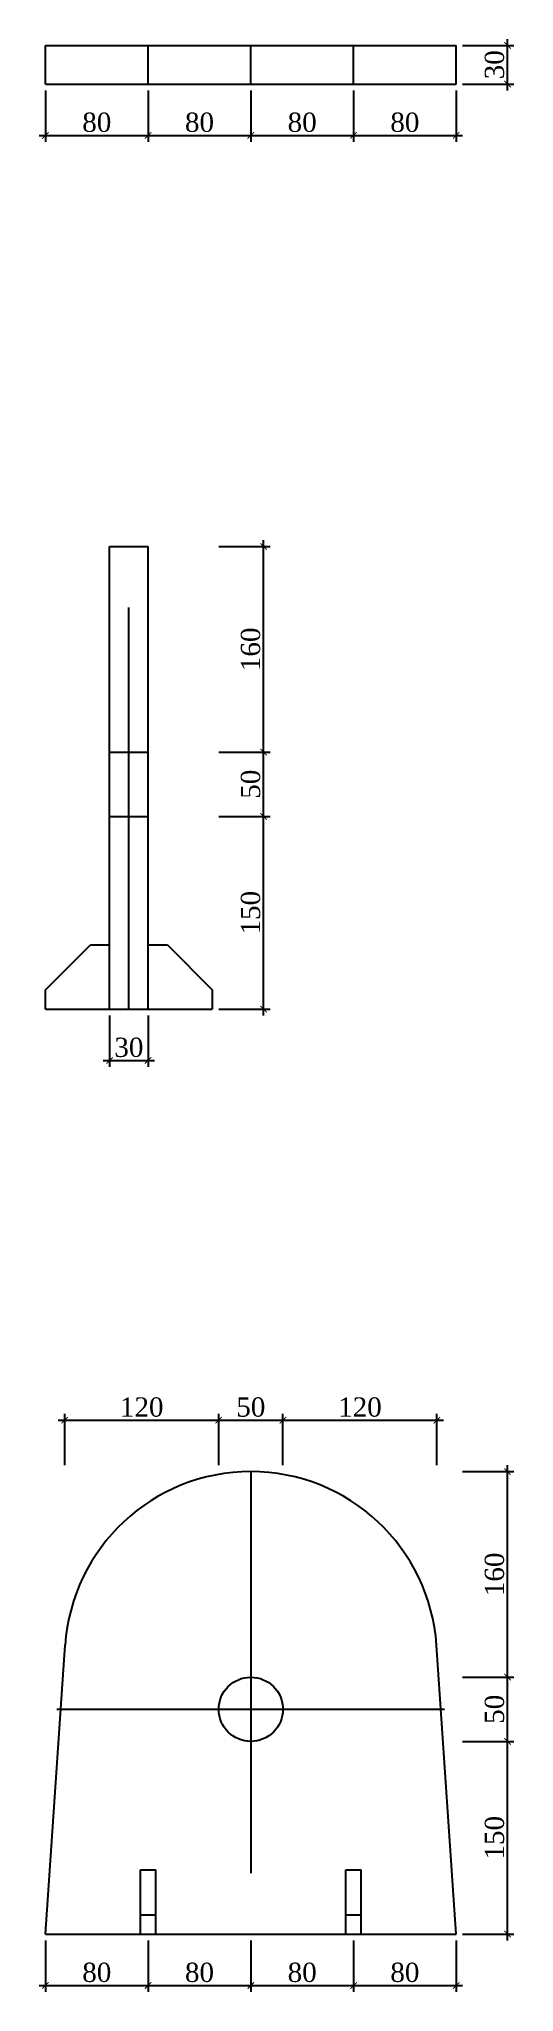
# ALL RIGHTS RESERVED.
# Model space of a CAD drawing. Extents: x -100 to 130755, y -900 to 30066.
# Drawn here: x -100 to 7300, y -900 to 29500 of the extents above.
import ezdxf

# ---------------------------------------------------------------- set-up
doc = ezdxf.new("R2010")
doc.units = 0
doc.header["$LTSCALE"] = 1000
doc.linetypes.add('CENTER', pattern=[2, 1.25, -0.25, 0.25, -0.25])
doc.layers.get('0').update_dxf_attribs({"linetype": 'CONTINUOUS'})
doc.layers.get('Defpoints').update_dxf_attribs({"linetype": 'CONTINUOUS'})
doc.styles.add('dd', font='times.ttf')
doc.dimstyles.get("Standard").update_dxf_attribs({"dimtxt": 0.18, "dimasz": 0.18, "dimexe": 0.18, "dimexo": 0.0625, "dimgap": 0.09, "dimtad": 0, "dimtih": 1, "dimtoh": 1, "dimdec": 4, "dimzin": 0, "dimdsep": 46, "dimtxsty": 'Standard', "dimcen": 0.09, "dimadec": 0, "dimazin": 0, "dimtfac": 1, "dimtdec": 4, "dimtofl": 0, "dimtmove": 0, "dimatfit": 3, "dimfxl": 1, "dimtolj": 1, "dimtzin": 0, "dimarcsym": 0})

# ---------------------------------------------------------------- blocks, each defined once
blk = doc.blocks.new('_ArchTick')
at = {"color": 0, "linetype": 'ByBlock', "const_width": 0.15}
blk.add_lwpolyline([(-0.5, -0.5), (0.5, 0.5)], dxfattribs=at)
blk = doc.blocks.new('*D33')
at = {"color": 0, "lineweight": -2, "transparency": 16777216}
for p, q in [((0, -100), (0, -900)), ((1600, -100), (1600, -900)), ((-100, -800), (1700, -800))]:
    blk.add_line(p, q, dxfattribs=at)
at = {"layer": 'Defpoints', "color": 0, "transparency": 16777216}
for p in [(0, 0), (1600, 0), (1600, -800)]:
    blk.add_point(p, dxfattribs=at)
at = {"color": 0, "lineweight": -2, "transparency": 16777216, "xscale": 100, "yscale": 100, "zscale": 100, "rotation": 180}
blk.add_blockref('_ArchTick', (0, -800), dxfattribs=at)
at = {"color": 0, "lineweight": -2, "transparency": 16777216, "xscale": 100, "yscale": 100, "zscale": 100}
blk.add_blockref('_ArchTick', (1600, -800), dxfattribs=at)
at = {"color": 0, "transparency": 16777216, "insert": (800, -597), "char_height": 300, "attachment_point": 5, "style": 'dd'}
blk.add_mtext('\\A1;80', dxfattribs=at)
blk = doc.blocks.new('*D34')
at = {"color": 0, "lineweight": -2, "transparency": 16777216}
for p, q in [((1600, -100), (1600, -900)), ((3200, -100), (3200, -900)), ((1500, -800), (3300, -800))]:
    blk.add_line(p, q, dxfattribs=at)
at = {"layer": 'Defpoints', "color": 0, "transparency": 16777216}
for p in [(1600, 0), (3200, 0), (3200, -800)]:
    blk.add_point(p, dxfattribs=at)
at = {"color": 0, "lineweight": -2, "transparency": 16777216, "xscale": 100, "yscale": 100, "zscale": 100, "rotation": 180}
blk.add_blockref('_ArchTick', (1600, -800), dxfattribs=at)
at = {"color": 0, "lineweight": -2, "transparency": 16777216, "xscale": 100, "yscale": 100, "zscale": 100}
blk.add_blockref('_ArchTick', (3200, -800), dxfattribs=at)
at = {"color": 0, "transparency": 16777216, "insert": (2400, -597), "char_height": 300, "attachment_point": 5, "style": 'dd'}
blk.add_mtext('\\A1;80', dxfattribs=at)
blk = doc.blocks.new('*D35')
at = {"color": 0, "lineweight": -2, "transparency": 16777216}
for p, q in [((3200, -100), (3200, -900)), ((4800, -100), (4800, -900)), ((3100, -800), (4900, -800))]:
    blk.add_line(p, q, dxfattribs=at)
at = {"layer": 'Defpoints', "color": 0, "transparency": 16777216}
for p in [(3200, 0), (4800, 0), (4800, -800)]:
    blk.add_point(p, dxfattribs=at)
at = {"color": 0, "lineweight": -2, "transparency": 16777216, "xscale": 100, "yscale": 100, "zscale": 100, "rotation": 180}
blk.add_blockref('_ArchTick', (3200, -800), dxfattribs=at)
at = {"color": 0, "lineweight": -2, "transparency": 16777216, "xscale": 100, "yscale": 100, "zscale": 100}
blk.add_blockref('_ArchTick', (4800, -800), dxfattribs=at)
at = {"color": 0, "transparency": 16777216, "insert": (4000, -597), "char_height": 300, "attachment_point": 5, "style": 'dd'}
blk.add_mtext('\\A1;80', dxfattribs=at)
blk = doc.blocks.new('*D36')
at = {"color": 0, "lineweight": -2, "transparency": 16777216}
for p, q in [((4800, -100), (4800, -900)), ((6400, -100), (6400, -900)), ((4700, -800), (6500, -800))]:
    blk.add_line(p, q, dxfattribs=at)
at = {"layer": 'Defpoints', "color": 0, "transparency": 16777216}
for p in [(4800, 0), (6400, 0), (6400, -800)]:
    blk.add_point(p, dxfattribs=at)
at = {"color": 0, "lineweight": -2, "transparency": 16777216, "xscale": 100, "yscale": 100, "zscale": 100, "rotation": 180}
blk.add_blockref('_ArchTick', (4800, -800), dxfattribs=at)
at = {"color": 0, "lineweight": -2, "transparency": 16777216, "xscale": 100, "yscale": 100, "zscale": 100}
blk.add_blockref('_ArchTick', (6400, -800), dxfattribs=at)
at = {"color": 0, "transparency": 16777216, "insert": (5600, -597), "char_height": 300, "attachment_point": 5, "style": 'dd'}
blk.add_mtext('\\A1;80', dxfattribs=at)
blk = doc.blocks.new('*D37')
at = {"color": 0, "lineweight": -2, "transparency": 16777216}
for p, q in [((7200, -100), (7200, 3100)), ((6500, 3000), (7300, 3000)), ((6500, 0), (7300, 0))]:
    blk.add_line(p, q, dxfattribs=at)
at = {"layer": 'Defpoints', "color": 0, "transparency": 16777216}
for p in [(6400, 3000), (7200, 3000), (6400, 0)]:
    blk.add_point(p, dxfattribs=at)
at = {"color": 0, "lineweight": -2, "transparency": 16777216, "xscale": 100, "yscale": 100, "zscale": 100}
for p, rotation in [((7200, 3000), 90), ((7200, 0), 270)]:
    blk.add_blockref('_ArchTick', p, dxfattribs=dict(at, rotation=rotation))
at = {"color": 0, "transparency": 16777216, "insert": (6997, 1500), "char_height": 300, "attachment_point": 5, "rotation": 90, "style": 'dd'}
blk.add_mtext('\\A1;150', dxfattribs=at)
blk = doc.blocks.new('*D38')
at = {"color": 0, "lineweight": -2, "transparency": 16777216}
for p, q in [((6500, 4000), (7300, 4000)), ((7200, 2900), (7200, 4100)), ((6500, 3000), (7300, 3000))]:
    blk.add_line(p, q, dxfattribs=at)
at = {"layer": 'Defpoints', "color": 0, "transparency": 16777216}
for p in [(6400, 4000), (7200, 4000), (6400, 3000)]:
    blk.add_point(p, dxfattribs=at)
at = {"color": 0, "lineweight": -2, "transparency": 16777216, "xscale": 100, "yscale": 100, "zscale": 100}
for p, rotation in [((7200, 4000), 90), ((7200, 3000), 270)]:
    blk.add_blockref('_ArchTick', p, dxfattribs=dict(at, rotation=rotation))
at = {"color": 0, "transparency": 16777216, "insert": (6997, 3500), "char_height": 300, "attachment_point": 5, "rotation": 90, "style": 'dd'}
blk.add_mtext('\\A1;50', dxfattribs=at)
blk = doc.blocks.new('*D39')
at = {"color": 0, "lineweight": -2, "transparency": 16777216}
for p, q in [((7200, 3900), (7200, 7300)), ((6500, 7200), (7300, 7200)), ((6500, 4000), (7300, 4000))]:
    blk.add_line(p, q, dxfattribs=at)
at = {"layer": 'Defpoints', "color": 0, "transparency": 16777216}
for p in [(6400, 7200), (7200, 7200), (6400, 4000)]:
    blk.add_point(p, dxfattribs=at)
at = {"color": 0, "lineweight": -2, "transparency": 16777216, "xscale": 100, "yscale": 100, "zscale": 100}
for p, rotation in [((7200, 7200), 90), ((7200, 4000), 270)]:
    blk.add_blockref('_ArchTick', p, dxfattribs=dict(at, rotation=rotation))
at = {"color": 0, "transparency": 16777216, "insert": (6997, 5600), "char_height": 300, "attachment_point": 5, "rotation": 90, "style": 'dd'}
blk.add_mtext('\\A1;160', dxfattribs=at)
blk = doc.blocks.new('*D40')
at = {"color": 0, "lineweight": -2, "transparency": 16777216}
for p, q in [((200, 8000), (2800, 8000)), ((300, 7300), (300, 8100)), ((2700, 7300), (2700, 8100))]:
    blk.add_line(p, q, dxfattribs=at)
at = {"layer": 'Defpoints', "color": 0, "transparency": 16777216}
for p in [(2700, 8000), (300, 7200), (2700, 7200)]:
    blk.add_point(p, dxfattribs=at)
at = {"color": 0, "lineweight": -2, "transparency": 16777216, "xscale": 100, "yscale": 100, "zscale": 100, "rotation": 180}
blk.add_blockref('_ArchTick', (300, 8000), dxfattribs=at)
at = {"color": 0, "lineweight": -2, "transparency": 16777216, "xscale": 100, "yscale": 100, "zscale": 100}
blk.add_blockref('_ArchTick', (2700, 8000), dxfattribs=at)
at = {"color": 0, "transparency": 16777216, "insert": (1500, 8203), "char_height": 300, "attachment_point": 5, "style": 'dd'}
blk.add_mtext('\\A1;120', dxfattribs=at)
blk = doc.blocks.new('*D41')
at = {"color": 0, "lineweight": -2, "transparency": 16777216}
for p, q in [((2600, 8000), (3800, 8000)), ((2700, 7300), (2700, 8100)), ((3700, 7300), (3700, 8100))]:
    blk.add_line(p, q, dxfattribs=at)
at = {"layer": 'Defpoints', "color": 0, "transparency": 16777216}
for p in [(3700, 8000), (2700, 7200), (3700, 7200)]:
    blk.add_point(p, dxfattribs=at)
at = {"color": 0, "lineweight": -2, "transparency": 16777216, "xscale": 100, "yscale": 100, "zscale": 100, "rotation": 180}
blk.add_blockref('_ArchTick', (2700, 8000), dxfattribs=at)
at = {"color": 0, "lineweight": -2, "transparency": 16777216, "xscale": 100, "yscale": 100, "zscale": 100}
blk.add_blockref('_ArchTick', (3700, 8000), dxfattribs=at)
at = {"color": 0, "transparency": 16777216, "insert": (3200, 8203), "char_height": 300, "attachment_point": 5, "style": 'dd'}
blk.add_mtext('\\A1;50', dxfattribs=at)
blk = doc.blocks.new('*D42')
at = {"color": 0, "lineweight": -2, "transparency": 16777216}
for p, q in [((3600, 8000), (6200, 8000)), ((3700, 7300), (3700, 8100)), ((6100, 7300), (6100, 8100))]:
    blk.add_line(p, q, dxfattribs=at)
at = {"layer": 'Defpoints', "color": 0, "transparency": 16777216}
for p in [(6100, 8000), (3700, 7200), (6100, 7200)]:
    blk.add_point(p, dxfattribs=at)
at = {"color": 0, "lineweight": -2, "transparency": 16777216, "xscale": 100, "yscale": 100, "zscale": 100, "rotation": 180}
blk.add_blockref('_ArchTick', (3700, 8000), dxfattribs=at)
at = {"color": 0, "lineweight": -2, "transparency": 16777216, "xscale": 100, "yscale": 100, "zscale": 100}
blk.add_blockref('_ArchTick', (6100, 8000), dxfattribs=at)
at = {"color": 0, "transparency": 16777216, "insert": (4900, 8203), "char_height": 300, "attachment_point": 5, "style": 'dd'}
blk.add_mtext('\\A1;120', dxfattribs=at)
blk = doc.blocks.new('*D43')
at = {"color": 0, "lineweight": -2, "transparency": 16777216}
for p, q in [((1000, 14300), (1000, 13500)), ((1600, 14300), (1600, 13500)), ((900, 13600), (1700, 13600))]:
    blk.add_line(p, q, dxfattribs=at)
at = {"layer": 'Defpoints', "color": 0, "transparency": 16777216}
for p in [(1000, 14400), (1600, 14400), (1600, 13600)]:
    blk.add_point(p, dxfattribs=at)
at = {"color": 0, "lineweight": -2, "transparency": 16777216, "xscale": 100, "yscale": 100, "zscale": 100, "rotation": 180}
blk.add_blockref('_ArchTick', (1000, 13600), dxfattribs=at)
at = {"color": 0, "lineweight": -2, "transparency": 16777216, "xscale": 100, "yscale": 100, "zscale": 100}
blk.add_blockref('_ArchTick', (1600, 13600), dxfattribs=at)
at = {"color": 0, "transparency": 16777216, "insert": (1300, 13803), "char_height": 300, "attachment_point": 5, "style": 'dd'}
blk.add_mtext('\\A1;30', dxfattribs=at)
blk = doc.blocks.new('*D44')
at = {"color": 0, "lineweight": -2, "transparency": 16777216}
for p, q in [((2700, 17400), (3500, 17400)), ((3400, 14300), (3400, 17500)), ((2700, 14400), (3500, 14400))]:
    blk.add_line(p, q, dxfattribs=at)
at = {"layer": 'Defpoints', "color": 0, "transparency": 16777216}
for p in [(2600, 17400), (3400, 17400), (2600, 14400)]:
    blk.add_point(p, dxfattribs=at)
at = {"color": 0, "lineweight": -2, "transparency": 16777216, "xscale": 100, "yscale": 100, "zscale": 100}
for p, rotation in [((3400, 17400), 90), ((3400, 14400), 270)]:
    blk.add_blockref('_ArchTick', p, dxfattribs=dict(at, rotation=rotation))
at = {"color": 0, "transparency": 16777216, "insert": (3197, 15900), "char_height": 300, "attachment_point": 5, "rotation": 90, "style": 'dd'}
blk.add_mtext('\\A1;150', dxfattribs=at)
blk = doc.blocks.new('*D45')
at = {"color": 0, "lineweight": -2, "transparency": 16777216}
for p, q in [((2700, 18400), (3500, 18400)), ((3400, 17300), (3400, 18500)), ((2700, 17400), (3500, 17400))]:
    blk.add_line(p, q, dxfattribs=at)
at = {"layer": 'Defpoints', "color": 0, "transparency": 16777216}
for p in [(2600, 18400), (3400, 18400), (2600, 17400)]:
    blk.add_point(p, dxfattribs=at)
at = {"color": 0, "lineweight": -2, "transparency": 16777216, "xscale": 100, "yscale": 100, "zscale": 100}
for p, rotation in [((3400, 18400), 90), ((3400, 17400), 270)]:
    blk.add_blockref('_ArchTick', p, dxfattribs=dict(at, rotation=rotation))
at = {"color": 0, "transparency": 16777216, "insert": (3197, 17900), "char_height": 300, "attachment_point": 5, "rotation": 90, "style": 'dd'}
blk.add_mtext('\\A1;50', dxfattribs=at)
blk = doc.blocks.new('*D46')
at = {"color": 0, "lineweight": -2, "transparency": 16777216}
for p, q in [((2700, 21600), (3500, 21600)), ((3400, 18300), (3400, 21700)), ((2700, 18400), (3500, 18400))]:
    blk.add_line(p, q, dxfattribs=at)
at = {"layer": 'Defpoints', "color": 0, "transparency": 16777216}
for p in [(2600, 21600), (3400, 21600), (2600, 18400)]:
    blk.add_point(p, dxfattribs=at)
at = {"color": 0, "lineweight": -2, "transparency": 16777216, "xscale": 100, "yscale": 100, "zscale": 100}
for p, rotation in [((3400, 21600), 90), ((3400, 18400), 270)]:
    blk.add_blockref('_ArchTick', p, dxfattribs=dict(at, rotation=rotation))
at = {"color": 0, "transparency": 16777216, "insert": (3197, 20000), "char_height": 300, "attachment_point": 5, "rotation": 90, "style": 'dd'}
blk.add_mtext('\\A1;160', dxfattribs=at)
blk = doc.blocks.new('*D47')
at = {"color": 0, "lineweight": -2, "transparency": 16777216}
for p, q in [((0, 28700), (0, 27900)), ((1600, 28700), (1600, 27900)), ((-100, 28000), (1700, 28000))]:
    blk.add_line(p, q, dxfattribs=at)
at = {"layer": 'Defpoints', "color": 0, "transparency": 16777216}
for p in [(0, 28800), (1600, 28800), (1600, 28000)]:
    blk.add_point(p, dxfattribs=at)
at = {"color": 0, "lineweight": -2, "transparency": 16777216, "xscale": 100, "yscale": 100, "zscale": 100, "rotation": 180}
blk.add_blockref('_ArchTick', (0, 28000), dxfattribs=at)
at = {"color": 0, "lineweight": -2, "transparency": 16777216, "xscale": 100, "yscale": 100, "zscale": 100}
blk.add_blockref('_ArchTick', (1600, 28000), dxfattribs=at)
at = {"color": 0, "transparency": 16777216, "insert": (800, 28203), "char_height": 300, "attachment_point": 5, "style": 'dd'}
blk.add_mtext('\\A1;80', dxfattribs=at)
blk = doc.blocks.new('*D48')
at = {"color": 0, "lineweight": -2, "transparency": 16777216}
for p, q in [((1600, 28700), (1600, 27900)), ((3200, 28700), (3200, 27900)), ((1500, 28000), (3300, 28000))]:
    blk.add_line(p, q, dxfattribs=at)
at = {"layer": 'Defpoints', "color": 0, "transparency": 16777216}
for p in [(1600, 28800), (3200, 28800), (3200, 28000)]:
    blk.add_point(p, dxfattribs=at)
at = {"color": 0, "lineweight": -2, "transparency": 16777216, "xscale": 100, "yscale": 100, "zscale": 100, "rotation": 180}
blk.add_blockref('_ArchTick', (1600, 28000), dxfattribs=at)
at = {"color": 0, "lineweight": -2, "transparency": 16777216, "xscale": 100, "yscale": 100, "zscale": 100}
blk.add_blockref('_ArchTick', (3200, 28000), dxfattribs=at)
at = {"color": 0, "transparency": 16777216, "insert": (2400, 28203), "char_height": 300, "attachment_point": 5, "style": 'dd'}
blk.add_mtext('\\A1;80', dxfattribs=at)
blk = doc.blocks.new('*D49')
at = {"color": 0, "lineweight": -2, "transparency": 16777216}
for p, q in [((3200, 28700), (3200, 27900)), ((4800, 28700), (4800, 27900)), ((3100, 28000), (4900, 28000))]:
    blk.add_line(p, q, dxfattribs=at)
at = {"layer": 'Defpoints', "color": 0, "transparency": 16777216}
for p in [(3200, 28800), (4800, 28800), (4800, 28000)]:
    blk.add_point(p, dxfattribs=at)
at = {"color": 0, "lineweight": -2, "transparency": 16777216, "xscale": 100, "yscale": 100, "zscale": 100, "rotation": 180}
blk.add_blockref('_ArchTick', (3200, 28000), dxfattribs=at)
at = {"color": 0, "lineweight": -2, "transparency": 16777216, "xscale": 100, "yscale": 100, "zscale": 100}
blk.add_blockref('_ArchTick', (4800, 28000), dxfattribs=at)
at = {"color": 0, "transparency": 16777216, "insert": (4000, 28203), "char_height": 300, "attachment_point": 5, "style": 'dd'}
blk.add_mtext('\\A1;80', dxfattribs=at)
blk = doc.blocks.new('*D50')
at = {"color": 0, "lineweight": -2, "transparency": 16777216}
for p, q in [((4800, 28700), (4800, 27900)), ((6400, 28700), (6400, 27900)), ((4700, 28000), (6500, 28000))]:
    blk.add_line(p, q, dxfattribs=at)
at = {"layer": 'Defpoints', "color": 0, "transparency": 16777216}
for p in [(4800, 28800), (6400, 28800), (6400, 28000)]:
    blk.add_point(p, dxfattribs=at)
at = {"color": 0, "lineweight": -2, "transparency": 16777216, "xscale": 100, "yscale": 100, "zscale": 100, "rotation": 180}
blk.add_blockref('_ArchTick', (4800, 28000), dxfattribs=at)
at = {"color": 0, "lineweight": -2, "transparency": 16777216, "xscale": 100, "yscale": 100, "zscale": 100}
blk.add_blockref('_ArchTick', (6400, 28000), dxfattribs=at)
at = {"color": 0, "transparency": 16777216, "insert": (5600, 28203), "char_height": 300, "attachment_point": 5, "style": 'dd'}
blk.add_mtext('\\A1;80', dxfattribs=at)
blk = doc.blocks.new('*D51')
at = {"color": 0, "lineweight": -2, "transparency": 16777216}
for p, q in [((7200, 28700), (7200, 29500)), ((6500, 29400), (7300, 29400)), ((6500, 28800), (7300, 28800))]:
    blk.add_line(p, q, dxfattribs=at)
at = {"layer": 'Defpoints', "color": 0, "transparency": 16777216}
for p in [(6400, 29400), (7200, 29400), (6400, 28800)]:
    blk.add_point(p, dxfattribs=at)
at = {"color": 0, "lineweight": -2, "transparency": 16777216, "xscale": 100, "yscale": 100, "zscale": 100}
for p, rotation in [((7200, 29400), 90), ((7200, 28800), 270)]:
    blk.add_blockref('_ArchTick', p, dxfattribs=dict(at, rotation=rotation))
at = {"color": 0, "transparency": 16777216, "insert": (6997, 29100), "char_height": 300, "attachment_point": 5, "rotation": 90, "style": 'dd'}
blk.add_mtext('\\A1;30', dxfattribs=at)

msp = doc.modelspace()

# ---------------------------------------------------------------- linework, layer by layer
for p, q in [((0, 29400), (6400, 29400)), ((0, 28800), (0, 29400)), ((1600, 28800), (1600, 29400)), ((3200, 28800), (3200, 29400)), ((4800, 28800), (4800, 29400)), ((6400, 28800), (6400, 29400)), ((0, 28800), (6400, 28800)), ((1000, 14400), (1000, 21600)), ((1000, 21600), (1600, 21600)), ((1600, 14400), (1600, 21600)), ((1000, 18400), (1600, 18400)), ((1000, 17400), (1600, 17400)), ((0, 14700), (700, 15400)), ((700, 15400), (1000, 15400)), ((1600, 15400), (1900, 15400)), ((1900, 15400), (2600, 14700)), ((0, 14400), (0, 14700)), ((2600, 14700), (2600, 14400)), ((0, 14400), (1000, 14400)), ((1000, 14400), (1600, 14400)), ((1600, 14400), (2600, 14400)), ((0, 0), (306.72102, 4497.3239)), ((6400, 0), (6093.27898, 4497.3239)), ((1480, 0), (1480, 1000)), ((1480, 1000), (1720, 1000)), ((1720, 0), (1720, 1000)), ((4680, 0), (4680, 1000)), ((4680, 1000), (4920, 1000)), ((4920, 0), (4920, 1000)), ((0, 0), (6400, 0)), ((1480, 300), (1720, 300)), ((4680, 300), (4920, 300))]:
    msp.add_line(p, q)
at = {"linetype": 'CENTER', "ltscale": 5}
for p, q in [((1300, 14400), (1300, 21600)), ((3200, 7200), (3200, 0)), ((180, 3500), (6220, 3500))]:
    msp.add_line(p, q, dxfattribs=at)
msp.add_circle((3200, 3500), 500)
msp.add_arc((3200, 4300), 2900, 3.901575377, 176.098424623)

# ---------------------------------------------------------------- dimensions: what is measured, and where the dimension line sits
for p1, p2, distance, text, override, picture, middle in [((6400, 28800), (6400, 29400), -800, '30', {"dimtxt": 300, "dimasz": 100, "dimexe": 100, "dimexo": 100, "dimgap": 50, "dimtad": 1, "dimjust": 0, "dimtih": 0, "dimtxsty": 'dd', "dimblk1": 'ArchTick', "dimblk2": 'ArchTick', "dimsah": 1, "dimdle": 100}, '*D51', (6997.40447, 29100)), ((0, 28800), (1600, 28800), -800, '80', {"dimtxt": 300, "dimasz": 100, "dimexe": 100, "dimexo": 100, "dimgap": 50, "dimtad": 1, "dimjust": 0, "dimtih": 0, "dimtxsty": 'dd', "dimblk1": 'ArchTick', "dimblk2": 'ArchTick', "dimsah": 1, "dimdle": 100}, '*D47', (800, 28202.59553)), ((1600, 28800), (3200, 28800), -800, '80', {"dimtxt": 300, "dimasz": 100, "dimexe": 100, "dimexo": 100, "dimgap": 50, "dimtad": 1, "dimjust": 0, "dimtih": 0, "dimtxsty": 'dd', "dimblk1": 'ArchTick', "dimblk2": 'ArchTick', "dimsah": 1, "dimdle": 100}, '*D48', (2400, 28202.59553)), ((3200, 28800), (4800, 28800), -800, '80', {"dimtxt": 300, "dimasz": 100, "dimexe": 100, "dimexo": 100, "dimgap": 50, "dimtad": 1, "dimjust": 0, "dimtih": 0, "dimtxsty": 'dd', "dimblk1": 'ArchTick', "dimblk2": 'ArchTick', "dimsah": 1, "dimdle": 100}, '*D49', (4000, 28202.59553)), ((4800, 28800), (6400, 28800), -800, '80', {"dimtxt": 300, "dimasz": 100, "dimexe": 100, "dimexo": 100, "dimgap": 50, "dimtad": 1, "dimjust": 0, "dimtih": 0, "dimtxsty": 'dd', "dimblk1": 'ArchTick', "dimblk2": 'ArchTick', "dimsah": 1, "dimdle": 100}, '*D50', (5600, 28202.59553)), ((2600, 18400), (2600, 21600), -800, '160', {"dimtxt": 300, "dimasz": 100, "dimexe": 100, "dimexo": 100, "dimgap": 50, "dimtad": 1, "dimjust": 0, "dimtih": 0, "dimtxsty": 'dd', "dimblk1": 'ArchTick', "dimblk2": 'ArchTick', "dimsah": 1, "dimdle": 100}, '*D46', (3197.40447, 20000)), ((2600, 17400), (2600, 18400), -800, '50', {"dimtxt": 300, "dimasz": 100, "dimexe": 100, "dimexo": 100, "dimgap": 50, "dimtad": 1, "dimjust": 0, "dimtih": 0, "dimtxsty": 'dd', "dimblk1": 'ArchTick', "dimblk2": 'ArchTick', "dimsah": 1, "dimdle": 100}, '*D45', (3197.40447, 17900)), ((2600, 14400), (2600, 17400), -800, '150', {"dimtxt": 300, "dimasz": 100, "dimexe": 100, "dimexo": 100, "dimgap": 50, "dimtad": 1, "dimjust": 0, "dimtih": 0, "dimtxsty": 'dd', "dimblk1": 'ArchTick', "dimblk2": 'ArchTick', "dimsah": 1, "dimdle": 100}, '*D44', (3197.40447, 15900)), ((1000, 14400), (1600, 14400), -800, '30', {"dimtxt": 300, "dimasz": 100, "dimexe": 100, "dimexo": 100, "dimgap": 50, "dimtad": 1, "dimjust": 0, "dimtih": 0, "dimtxsty": 'dd', "dimblk1": 'ArchTick', "dimblk2": 'ArchTick', "dimsah": 1, "dimdle": 100}, '*D43', (1300, 13802.59553)), ((300, 7200), (2700, 7200), 800, '120', {"dimtxt": 300, "dimasz": 100, "dimexe": 100, "dimexo": 100, "dimgap": 50, "dimtad": 1, "dimjust": 0, "dimtih": 1, "dimtxsty": 'dd', "dimblk1": 'ArchTick', "dimblk2": 'ArchTick', "dimsah": 1, "dimdle": 100}, '*D40', (1500, 8202.59553)), ((2700, 7200), (3700, 7200), 800, '50', {"dimtxt": 300, "dimasz": 100, "dimexe": 100, "dimexo": 100, "dimgap": 50, "dimtad": 1, "dimjust": 0, "dimtih": 1, "dimtxsty": 'dd', "dimblk1": 'ArchTick', "dimblk2": 'ArchTick', "dimsah": 1, "dimdle": 100}, '*D41', (3200, 8202.59553)), ((3700, 7200), (6100, 7200), 800, '120', {"dimtxt": 300, "dimasz": 100, "dimexe": 100, "dimexo": 100, "dimgap": 50, "dimtad": 1, "dimjust": 0, "dimtih": 1, "dimtxsty": 'dd', "dimblk1": 'ArchTick', "dimblk2": 'ArchTick', "dimsah": 1, "dimdle": 100}, '*D42', (4900, 8202.59553)), ((6400, 4000), (6400, 7200), -800, '160', {"dimtxt": 300, "dimasz": 100, "dimexe": 100, "dimexo": 100, "dimgap": 50, "dimtad": 1, "dimjust": 0, "dimtih": 0, "dimtxsty": 'dd', "dimblk1": 'ArchTick', "dimblk2": 'ArchTick', "dimsah": 1, "dimdle": 100}, '*D39', (6997.40447, 5600)), ((6400, 3000), (6400, 4000), -800, '50', {"dimtxt": 300, "dimasz": 100, "dimexe": 100, "dimexo": 100, "dimgap": 50, "dimtad": 1, "dimjust": 0, "dimtih": 0, "dimtxsty": 'dd', "dimblk1": 'ArchTick', "dimblk2": 'ArchTick', "dimsah": 1, "dimdle": 100}, '*D38', (6997.40447, 3500)), ((6400, 0), (6400, 3000), -800, '150', {"dimtxt": 300, "dimasz": 100, "dimexe": 100, "dimexo": 100, "dimgap": 50, "dimtad": 1, "dimjust": 0, "dimtih": 0, "dimtxsty": 'dd', "dimblk1": 'ArchTick', "dimblk2": 'ArchTick', "dimsah": 1, "dimdle": 100}, '*D37', (6997.40447, 1500)), ((0, 0), (1600, 0), -800, '80', {"dimtxt": 300, "dimasz": 100, "dimexe": 100, "dimexo": 100, "dimgap": 50, "dimtad": 1, "dimjust": 0, "dimtih": 0, "dimtxsty": 'dd', "dimblk1": 'ArchTick', "dimblk2": 'ArchTick', "dimsah": 1, "dimdle": 100}, '*D33', (800, -597.40447)), ((1600, 0), (3200, 0), -800, '80', {"dimtxt": 300, "dimasz": 100, "dimexe": 100, "dimexo": 100, "dimgap": 50, "dimtad": 1, "dimjust": 0, "dimtih": 0, "dimtxsty": 'dd', "dimblk1": 'ArchTick', "dimblk2": 'ArchTick', "dimsah": 1, "dimdle": 100}, '*D34', (2400, -597.40447)), ((3200, 0), (4800, 0), -800, '80', {"dimtxt": 300, "dimasz": 100, "dimexe": 100, "dimexo": 100, "dimgap": 50, "dimtad": 1, "dimjust": 0, "dimtih": 0, "dimtxsty": 'dd', "dimblk1": 'ArchTick', "dimblk2": 'ArchTick', "dimsah": 1, "dimdle": 100}, '*D35', (4000, -597.40447)), ((4800, 0), (6400, 0), -800, '80', {"dimtxt": 300, "dimasz": 100, "dimexe": 100, "dimexo": 100, "dimgap": 50, "dimtad": 1, "dimjust": 0, "dimtih": 0, "dimtxsty": 'dd', "dimblk1": 'ArchTick', "dimblk2": 'ArchTick', "dimsah": 1, "dimdle": 100}, '*D36', (5600, -597.40447))]:
    dim = msp.add_aligned_dim(p1=p1, p2=p2, distance=distance, text=text, dimstyle='Standard', override=override)
    dim.commit()
    dim.dimension.update_dxf_attribs({"geometry": picture, "text_midpoint": middle})

doc.saveas('drawing.dxf')
